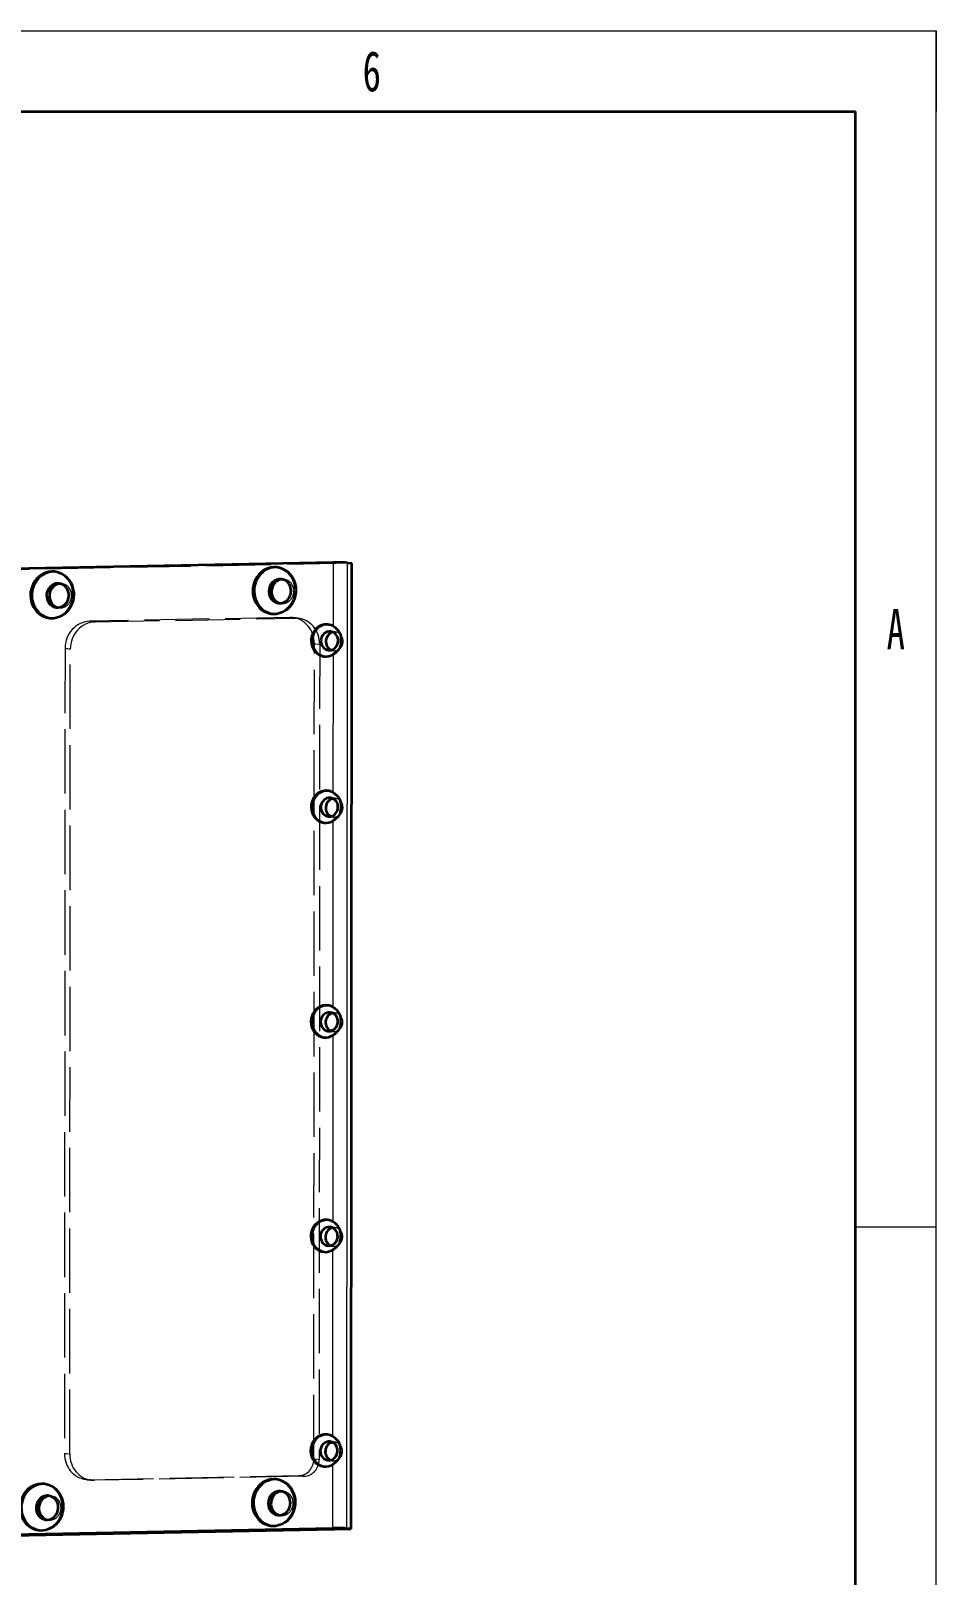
# Model space of a CAD drawing. Header units: millimetres. Extents: x -631 to 3210, y -446 to 2288.
# Drawn here: x 3041.6 to 3210, y 1079 to 1366.5 of the extents above; entities that cross this region are included whole.
import ezdxf
from ezdxf.enums import TextEntityAlignment as Align

# ---------------------------------------------------------------- set-up
doc = ezdxf.new("R2010")
doc.units = ezdxf.units.MM
doc.linetypes.add('DASHED', pattern=[15, 12, -3])
doc.layers.get('0').update_dxf_attribs({"lineweight": 18})
for name, color, linetype, lineweight in [('尺寸线层', 3, 'Continuous', 18), ('粗实线层', 7, 'Continuous', 35), ('细实线层', 7, 'Continuous', 18)]:
    doc.layers.add(name, color=color, linetype=linetype, lineweight=lineweight)
doc.styles.add('标准', font='', dxfattribs={"width": 0.667})
doc.styles.get('标准').set_extended_font_data('宋体')

# ---------------------------------------------------------------- blocks, each defined once
blk = doc.blocks.new('*X2')
at = {"layer": '粗实线层'}
for p in [(-185, 143.5), (205, -143.5)]:
    blk.add_line(p, (205, 143.5), dxfattribs=at)
at = {"layer": '细实线层'}
for p, q in [((-210, 148.5), (210, 148.5)), ((210, -148.5), (210, 148.5)), ((210, 148.5), (210, 143.5)), ((210, 74.25), (205, 74.25))]:
    blk.add_line(p, q, dxfattribs=at)
at = {"layer": '尺寸线层', "style": '标准'}
for tag, height, width, p in [('T1', 2.5, 0.667, (-175, 146)), ('T2', 2.5, 0.667, (-105, 146)), ('T3', 2.5, 0.667, (-35, 146)), ('T4', 2.5, 0.667, (35, 146)), ('T5', 2.5, 0.667, (105, 146)), ('T6', 2.5, 0.667, (175, 146)), ('R1', 2.5, 0.667, (207.5, 111.375)), ('SQE', 3.5, 0.667, (-188.184, 80.987)), ('试制车间', 3.5, 0.28375, (-188.184, 73.987)), ('涂装车间（装配）', 3.5, 0.147264, (-188.184, 66.987)), ('涂装车间（涂装）', 3.5, 0.147264, (-188.184, 59.987)), ('国际内装车间', 3.5, 0.189302, (-188.184, 52.987)), ('地铁复合车间', 3.5, 0.186278, (-188.184, 46.025)), ('屏蔽门车间', 3.5, 0.225254, (-188.184, 39.138)), ('R2', 2.5, 0.667, (207.5, 37.125)), ('电器车间', 3.5, 0.292284, (-188.184, 32.213)), ('玻璃钢车间', 3.5, 0.225603, (-188.184, 25.288)), ('城轨内装车间', 3.5, 0.186278, (-188.184, 18.288)), ('不锈钢箱体车间', 3.5, 0.15932, (-188.184, 11.288)), ('门系统总装车间', 3.5, 0.161527, (-188.184, 4.288)), ('座椅厨房车间', 3.5, 0.186516, (-188.184, -2.712)), ('碳钢车间', 3.5, 0.28375, (-188.184, -9.712)), ('铝不锈钢车间', 3.5, 0.186397, (-188.184, -16.712)), ('风挡车间', 3.5, 0.284026, (-188.184, -23.712)), ('风道车间', 3.5, 0.284026, (-188.184, -30.712)), ('动车内装车间', 3.5, 0.186397, (-188.184, -37.712)), ('R3', 2.5, 0.667, (207.5, -37.125)), ('采购部', 3.5, 0.378308, (-188.184, -44.712)), ('检修服务部', 3.5, 0.223014, (-188.184, -51.712)), ('品管部', 3.5, 0.389426, (-188.184, -58.712)), ('生产保障部', 3.5, 0.223356, (-188.184, -65.712)), ('工业化部', 3.5, 0.281557, (-188.184, -72.712)), ('研发部', 3.5, 0.3788, (-188.184, -79.712)), ('旧底图总号', 3, 0.667, (-197.5, -100.5)), ('R4', 2.5, 0.667, (207.5, -111.375)), ('底图总号', 3, 0.667, (-197.5, -113.5)), ('签字', 3, 0.667, (-197.5, -126.5)), ('日期', 3, 0.667, (-197.5, -139.5)), ('B1', 2.5, 0.667, (-175, -146)), ('B2', 2.5, 0.667, (-105, -146)), ('B3', 2.5, 0.667, (-35, -146)), ('B4', 2.5, 0.667, (35, -146)), ('B5', 2.5, 0.667, (105, -146)), ('B6', 2.5, 0.667, (175, -146))]:
    blk.add_attdef(tag, text='', height=height, dxfattribs=dict(at, width=width)).set_placement(p, align=Align.MIDDLE_CENTER)
at = {"layer": '尺寸线层', "style": '标准', "width": 0.667}
blk.add_attdef('图号', text='', height=5.335, rotation=180, dxfattribs=at).set_placement((-160, 138.5), align=Align.MIDDLE_CENTER)

msp = doc.modelspace()

# ---------------------------------------------------------------- linework, layer by layer
at = {"color": 7, "linetype": 'DASHED', "lineweight": 13}
for p, q in [((3101.288, 1267.379), (2825.629, 1261.99)), ((3101.288, 1267.379), (2825.629, 1261.99)), ((3089.727, 1257.293), (3052.513, 1256.566)), ((3089.727, 1257.293), (3052.513, 1256.566)), ((3053.5, 1256.456), (3090.714, 1257.184)), ((3053.5, 1256.456), (3090.714, 1257.184)), ((3047.915, 1251.481), (3047.808, 1101.649)), ((3047.915, 1251.481), (3047.808, 1101.649)), ((3048.794, 1101.539), (3048.902, 1251.372)), ((3048.794, 1101.539), (3048.902, 1251.372)), ((3094.209, 1100.558), (3094.318, 1252.389)), ((3094.209, 1100.558), (3094.318, 1252.389)), ((3095.304, 1252.279), (3095.195, 1100.449)), ((3095.304, 1252.279), (3095.195, 1100.449)), ((3052.398, 1096.744), (3091.45, 1097.507)), ((3052.398, 1096.744), (3091.45, 1097.507)), ((3092.437, 1097.398), (3053.385, 1096.635)), ((3092.437, 1097.398), (3053.385, 1096.635))]:
    msp.add_line(p, q, dxfattribs=at)
at = {"color": 7, "lineweight": 35}
for p, q in [((3097.872, 1267.518), (2825.888, 1262.201)), ((3097.872, 1267.518), (2825.888, 1262.201)), ((3101.159, 1087.58), (3101.288, 1267.379)), ((3101.159, 1087.58), (3101.288, 1267.379)), ((2825.499, 1082.191), (3101.159, 1087.58)), ((2825.499, 1082.191), (3101.159, 1087.58)), ((2825.759, 1082.402), (3097.743, 1087.719)), ((2825.759, 1082.402), (3097.743, 1087.719))]:
    msp.add_line(p, q, dxfattribs=at)
at = {"color": 7, "linetype": 'DASHED', "lineweight": 13, "ltscale": 0.005954}
for p, q in [((3046.208, 1265.797), (3045.971, 1265.823)), ((3046.208, 1265.797), (3045.971, 1265.823)), ((3044.248, 1095.951), (3044.012, 1095.977)), ((3044.248, 1095.951), (3044.012, 1095.977)), ((3086.478, 1088.148), (3086.241, 1088.174)), ((3086.478, 1088.148), (3086.241, 1088.174))]:
    msp.add_line(p, q, dxfattribs=at)
at = {"color": 7, "linetype": 'DASHED', "lineweight": 13, "ltscale": 0.005953}
msp.add_line((3087.557, 1266.606), (3087.32, 1266.632), dxfattribs=at)
msp.add_line((3087.557, 1266.606), (3087.32, 1266.632), dxfattribs=at)
at = {"color": 7, "lineweight": 13, "ltscale": 0.297216}
for p, q in [((3097.863, 1255.629), (3097.872, 1267.518)), ((3097.863, 1255.629), (3097.872, 1267.518)), ((3097.743, 1087.719), (3097.751, 1099.607)), ((3097.743, 1087.719), (3097.751, 1099.607))]:
    msp.add_line(p, q, dxfattribs=at)
at = {"color": 7, "lineweight": 13}
for p, q in [((3100.369, 1087.667), (3100.499, 1267.467)), ((3100.369, 1087.667), (3100.499, 1267.467)), ((3097.841, 1224.664), (3097.859, 1250.439)), ((3097.841, 1224.664), (3097.859, 1250.439)), ((3097.812, 1184.709), (3097.837, 1219.474)), ((3097.812, 1184.709), (3097.837, 1219.474)), ((3097.784, 1144.753), (3097.809, 1179.518)), ((3097.784, 1144.753), (3097.809, 1179.518)), ((3097.755, 1104.798), (3097.78, 1139.563)), ((3097.755, 1104.798), (3097.78, 1139.563))]:
    msp.add_line(p, q, dxfattribs=at)
at = {"color": 7, "lineweight": 35, "ltscale": 0.01985}
for p, q in [((3100.499, 1267.467), (3101.288, 1267.379)), ((3100.499, 1267.467), (3101.288, 1267.379)), ((3101.159, 1087.58), (3100.369, 1087.667)), ((3101.159, 1087.58), (3100.369, 1087.667))]:
    msp.add_line(p, q, dxfattribs=at)
at = {"color": 7, "linetype": 'DASHED', "lineweight": 13, "ltscale": 0.012902}
for p, q in [((3047.319, 1263.562), (3046.806, 1263.618)), ((3047.319, 1263.562), (3046.806, 1263.618)), ((3088.668, 1264.37), (3088.155, 1264.427)), ((3088.668, 1264.37), (3088.155, 1264.427)), ((3088.173, 1259.897), (3087.66, 1259.954)), ((3088.173, 1259.897), (3087.66, 1259.954)), ((3046.824, 1259.089), (3046.311, 1259.146)), ((3046.824, 1259.089), (3046.311, 1259.146)), ((3045.359, 1093.715), (3044.846, 1093.772)), ((3045.359, 1093.715), (3044.846, 1093.772)), ((3088.546, 1094.559), (3088.033, 1094.616)), ((3088.546, 1094.559), (3088.033, 1094.616)), ((3088.051, 1090.087), (3087.538, 1090.143)), ((3088.051, 1090.087), (3087.538, 1090.143)), ((3044.864, 1089.242), (3044.351, 1089.299)), ((3044.864, 1089.242), (3044.351, 1089.299))]:
    msp.add_line(p, q, dxfattribs=at)
at = {"color": 7, "linetype": 'DASHED', "lineweight": 13, "ltscale": 0.005956}
for p, q in [((3045.251, 1257.15), (3045.015, 1257.176)), ((3045.251, 1257.15), (3045.015, 1257.176)), ((3086.6, 1257.958), (3086.363, 1257.985)), ((3086.6, 1257.958), (3086.363, 1257.985)), ((3087.435, 1096.795), (3087.198, 1096.821)), ((3087.435, 1096.795), (3087.198, 1096.821)), ((3043.292, 1087.304), (3043.055, 1087.33)), ((3043.292, 1087.304), (3043.055, 1087.33))]:
    msp.add_line(p, q, dxfattribs=at)
at = {"color": 7, "linetype": 'DASHED', "lineweight": 13, "ltscale": 0.024812}
for p, q in [((3052.513, 1256.566), (3053.5, 1256.456)), ((3052.513, 1256.566), (3053.5, 1256.456)), ((3090.714, 1257.184), (3089.727, 1257.293)), ((3090.714, 1257.184), (3089.727, 1257.293)), ((3091.26, 1257.159), (3090.273, 1257.268)), ((3091.26, 1257.159), (3090.273, 1257.268)), ((3048.902, 1251.372), (3047.915, 1251.481)), ((3048.902, 1251.372), (3047.915, 1251.481)), ((3094.318, 1252.389), (3095.304, 1252.279)), ((3094.318, 1252.389), (3095.304, 1252.279)), ((3047.808, 1101.649), (3048.794, 1101.539)), ((3047.808, 1101.649), (3048.794, 1101.539)), ((3095.195, 1100.449), (3094.209, 1100.558)), ((3095.195, 1100.449), (3094.209, 1100.558)), ((3051.852, 1096.769), (3052.839, 1096.66)), ((3051.852, 1096.769), (3052.839, 1096.66)), ((3053.385, 1096.635), (3052.398, 1096.744)), ((3053.385, 1096.635), (3052.398, 1096.744)), ((3091.45, 1097.507), (3092.437, 1097.398)), ((3091.45, 1097.507), (3092.437, 1097.398))]:
    msp.add_line(p, q, dxfattribs=at)
at = {"color": 7, "linetype": 'DASHED', "lineweight": 13, "ltscale": 0.003967}
msp.add_line((3096.971, 1255.972), (3096.813, 1255.989), dxfattribs=at)
msp.add_line((3096.971, 1255.972), (3096.813, 1255.989), dxfattribs=at)
at = {"color": 7, "linetype": 'DASHED', "lineweight": 13, "ltscale": 0.023323}
for p, q in [((3098.254, 1254.572), (3097.327, 1254.675)), ((3098.254, 1254.572), (3097.327, 1254.675)), ((3097.869, 1251.093), (3096.942, 1251.196)), ((3097.869, 1251.093), (3096.942, 1251.196)), ((3098.232, 1223.607), (3097.304, 1223.709)), ((3098.232, 1223.607), (3097.304, 1223.709)), ((3097.847, 1220.128), (3096.919, 1220.23)), ((3097.847, 1220.128), (3096.919, 1220.23)), ((3098.203, 1183.651), (3097.276, 1183.754)), ((3098.203, 1183.651), (3097.276, 1183.754)), ((3097.818, 1180.172), (3096.891, 1180.275)), ((3097.818, 1180.172), (3096.891, 1180.275)), ((3098.174, 1143.696), (3097.247, 1143.798)), ((3098.174, 1143.696), (3097.247, 1143.798)), ((3097.789, 1140.217), (3096.862, 1140.32)), ((3097.789, 1140.217), (3096.862, 1140.32)), ((3098.145, 1103.74), (3097.218, 1103.843)), ((3098.145, 1103.74), (3097.218, 1103.843)), ((3097.76, 1100.262), (3096.833, 1100.364)), ((3097.76, 1100.262), (3096.833, 1100.364))]:
    msp.add_line(p, q, dxfattribs=at)
at = {"color": 7, "linetype": 'DASHED', "lineweight": 13, "ltscale": 0.00397}
for p, q in [((3096.311, 1250.008), (3096.153, 1250.026)), ((3096.311, 1250.008), (3096.153, 1250.026)), ((3096.948, 1225.006), (3096.791, 1225.024)), ((3096.948, 1225.006), (3096.791, 1225.024)), ((3096.289, 1219.043), (3096.131, 1219.06)), ((3096.289, 1219.043), (3096.131, 1219.06)), ((3096.92, 1185.051), (3096.762, 1185.068)), ((3096.92, 1185.051), (3096.762, 1185.068)), ((3096.26, 1179.087), (3096.102, 1179.105)), ((3096.26, 1179.087), (3096.102, 1179.105)), ((3096.891, 1145.095), (3096.733, 1145.113)), ((3096.891, 1145.095), (3096.733, 1145.113)), ((3096.231, 1139.132), (3096.073, 1139.149)), ((3096.231, 1139.132), (3096.073, 1139.149)), ((3096.862, 1105.14), (3096.704, 1105.157)), ((3096.862, 1105.14), (3096.704, 1105.157)), ((3096.203, 1099.176), (3096.045, 1099.194)), ((3096.203, 1099.176), (3096.045, 1099.194))]:
    msp.add_line(p, q, dxfattribs=at)
at = {"color": 7, "lineweight": 35}
for points in [[(3099.121, 1251.732), (3098.747, 1251.214), (3098.291, 1250.761), (3097.859, 1250.439)], [(3099.121, 1251.732), (3098.747, 1251.214), (3098.291, 1250.761), (3097.859, 1250.439)], [(3099.099, 1220.767), (3098.725, 1220.249), (3098.269, 1219.796), (3097.837, 1219.474)], [(3099.099, 1220.767), (3098.725, 1220.249), (3098.269, 1219.796), (3097.837, 1219.474)], [(3099.07, 1180.811), (3098.696, 1180.293), (3098.24, 1179.84), (3097.809, 1179.518)], [(3099.07, 1180.811), (3098.696, 1180.293), (3098.24, 1179.84), (3097.809, 1179.518)], [(3099.041, 1140.856), (3098.667, 1140.338), (3098.212, 1139.885), (3097.78, 1139.563)], [(3099.041, 1140.856), (3098.667, 1140.338), (3098.212, 1139.885), (3097.78, 1139.563)], [(3099.012, 1100.9), (3098.638, 1100.382), (3098.183, 1099.929), (3097.751, 1099.607)], [(3099.012, 1100.9), (3098.638, 1100.382), (3098.183, 1099.929), (3097.751, 1099.607)]]:
    msp.add_lwpolyline(points, dxfattribs=at)
at = {"color": 7, "linetype": 'DASHED', "lineweight": 13}
for centre, radius, start, end in [((3047.11, 1261.675), 1.898, 83.68817, 91.50383), ((3047.11, 1261.675), 1.898, 83.68817, 91.50383), ((3089.81, 1253.077), 4.217, 83.69221, 91.12325), ((3089.81, 1253.077), 4.217, 83.69221, 91.12325), ((3090.796, 1252.968), 4.217, 83.69189, 91.1233), ((3090.796, 1252.968), 4.217, 83.69189, 91.1233), ((3098.091, 1253.096), 1.485, 83.71769, 102.0291), ((3098.091, 1253.096), 1.485, 83.71769, 102.0291), ((3053.302, 1100.851), 4.217, 263.69189, 271.1233), ((3053.302, 1100.851), 4.217, 263.69189, 271.1233), ((3045.15, 1091.829), 1.898, 83.68817, 91.50383), ((3045.15, 1091.829), 1.898, 83.68817, 91.50383)]:
    msp.add_arc(centre, radius, start, end, dxfattribs=at)
at = {"color": 7, "lineweight": 35}
for centre, radius, start, end in [((3095.883, 1252.429), 3.765, 30.59975, 58.25509), ((3095.883, 1252.429), 3.765, 30.59975, 58.25509), ((3095.043, 1253.042), 4.283, 359.91678, 17.71223), ((3095.043, 1253.042), 4.283, 359.91678, 17.71223), ((3095.092, 1253.033), 4.234, 342.10503, 0.03135), ((3095.092, 1253.033), 4.234, 342.10503, 0.03135), ((3095.861, 1221.463), 3.765, 30.59975, 58.25509), ((3095.861, 1221.463), 3.765, 30.59975, 58.25509), ((3095.07, 1222.068), 4.234, 342.10503, 0.03135), ((3095.07, 1222.068), 4.234, 342.10503, 0.03135), ((3095.021, 1222.076), 4.283, 359.91678, 17.71223), ((3095.021, 1222.076), 4.283, 359.91678, 17.71223), ((3095.832, 1181.508), 3.765, 30.59975, 58.25509), ((3095.832, 1181.508), 3.765, 30.59975, 58.25509), ((3095.041, 1182.112), 4.234, 342.10503, 0.03135), ((3095.041, 1182.112), 4.234, 342.10503, 0.03135), ((3094.992, 1182.121), 4.283, 359.91678, 17.71223), ((3094.992, 1182.121), 4.283, 359.91678, 17.71223), ((3095.803, 1141.552), 3.765, 30.59975, 58.25509), ((3095.803, 1141.552), 3.765, 30.59975, 58.25509), ((3095.012, 1142.157), 4.234, 342.10503, 0.03135), ((3095.012, 1142.157), 4.234, 342.10503, 0.03135), ((3094.963, 1142.165), 4.283, 359.91678, 17.71223), ((3094.963, 1142.165), 4.283, 359.91678, 17.71223), ((3095.774, 1101.597), 3.765, 30.59975, 58.25509), ((3095.774, 1101.597), 3.765, 30.59975, 58.25509), ((3094.984, 1102.201), 4.234, 342.10503, 0.03135), ((3094.984, 1102.201), 4.234, 342.10503, 0.03135), ((3094.934, 1102.21), 4.283, 359.91678, 17.71223), ((3094.934, 1102.21), 4.283, 359.91678, 17.71223)]:
    msp.add_arc(centre, radius, start, end, dxfattribs=at)
for centre, major_axis, ratio, start_param, end_param in [((3045.493, 1261.5), (-0.478, -4.324), 0.9178269, 3.1415673, 6.28316), ((3045.493, 1261.5), (-0.478, -4.324), 0.9178269, 3.1415673, 6.28316), ((3045.73, 1261.474), (0.478, 4.324), 0.9178269, 0.1191704, 3.1117601), ((3045.73, 1261.474), (0.478, 4.324), 0.9178269, 0.1191704, 3.1117601), ((3045.73, 1261.474), (0.478, 4.324), 0.9178269, 0.0298176, 0.1191704), ((3045.73, 1261.474), (0.478, 4.324), 0.9178269, 0.0298176, 0.1191704), ((3045.493, 1261.5), (-0.478, -4.324), 0.9178269, 1.6899667, 3.1415673), ((3045.493, 1261.5), (-0.478, -4.324), 0.9178269, 1.6899667, 3.1415673), ((3086.842, 1262.308), (-0.478, -4.324), 0.9178269, 3.1415673, 6.28316), ((3086.842, 1262.308), (-0.478, -4.324), 0.9178269, 3.1415673, 6.28316), ((3087.079, 1262.282), (0.478, 4.324), 0.9178269, 0.0298176, 1.6899667), ((3087.079, 1262.282), (0.478, 4.324), 0.9178269, 0.0298176, 1.6899667), ((3086.842, 1262.308), (-0.478, -4.324), 0.9178269, 1.6899667, 3.1415673), ((3086.842, 1262.308), (-0.478, -4.324), 0.9178269, 1.6899667, 3.1415673), ((3098.661, 1267.431), (2, -0.001), 0.0471965, 0.405638, 1.9764343), ((3098.661, 1267.431), (2, -0.001), 0.0471965, 0.405638, 1.9764343), ((3046.558, 1261.382), (0.247, 2.236), 0.9178269, 0.1191704, 3.1415673), ((3046.558, 1261.382), (0.247, 2.236), 0.9178269, 0.1191704, 3.1415673), ((3047.071, 1261.325), (-0.247, -2.236), 0.9178269, 3.2668678, 6.1580251), ((3047.071, 1261.325), (-0.247, -2.236), 0.9178269, 3.2668678, 6.1580251), ((3046.558, 1261.382), (0.247, 2.236), 0.9178269, 3.2607631, 6.28316), ((3046.558, 1261.382), (0.247, 2.236), 0.9178269, 3.2607631, 6.28316), ((3046.558, 1261.382), (0.247, 2.236), 0.9178269, 6.28316, 6.4023557), ((3046.558, 1261.382), (0.247, 2.236), 0.9178269, 6.28316, 6.4023557), ((3087.907, 1262.19), (0.247, 2.236), 0.9178269, 6.28316, 7.973152), ((3087.907, 1262.19), (0.247, 2.236), 0.9178269, 6.28316, 7.973152), ((3088.42, 1262.134), (-0.247, -2.236), 0.9178269, 3.2668678, 6.1580251), ((3088.42, 1262.134), (-0.247, -2.236), 0.9178269, 3.2668678, 6.1580251), ((3086.842, 1262.308), (-0.478, -4.324), 0.9178269, 6.28316, 7.973152), ((3086.842, 1262.308), (-0.478, -4.324), 0.9178269, 6.28316, 7.973152), ((3087.907, 1262.19), (0.247, 2.236), 0.9178269, 3.1415673, 6.28316), ((3087.907, 1262.19), (0.247, 2.236), 0.9178269, 3.1415673, 6.28316), ((3045.493, 1261.5), (-0.478, -4.324), 0.9178269, 6.28316, 7.973152), ((3045.493, 1261.5), (-0.478, -4.324), 0.9178269, 6.28316, 7.973152), ((3087.079, 1262.282), (0.478, 4.324), 0.9178269, 1.6899667, 3.1117601), ((3087.079, 1262.282), (0.478, 4.324), 0.9178269, 1.6899667, 3.1117601), ((3087.907, 1262.19), (0.247, 2.236), 0.9178269, 1.6899667, 3.1415673), ((3087.907, 1262.19), (0.247, 2.236), 0.9178269, 1.6899667, 3.1415673), ((3046.558, 1261.382), (0.247, 2.236), 0.9178269, 3.1415673, 3.2607631), ((3046.558, 1261.382), (0.247, 2.236), 0.9178269, 3.1415673, 3.2607631), ((3096.641, 1252.99), (0.33, 2.982), 0.9178269, 0.0285722, 3.1127627), ((3096.641, 1252.99), (0.33, 2.982), 0.9178269, 0.0285722, 3.1127627), ((3096.483, 1253.007), (-0.33, -2.982), 0.9178269, 3.1416051, 4.8315594), ((3096.483, 1253.007), (-0.33, -2.982), 0.9178269, 3.1416051, 4.8315594), ((3097.134, 1252.935), (0.192, 1.739), 0.9178269, 6.28316, 7.973152), ((3097.134, 1252.935), (0.192, 1.739), 0.9178269, 6.28316, 7.973152), ((3098.061, 1252.833), (-0.192, -1.739), 0.9178269, 3.4361933, 5.9886641), ((3098.061, 1252.833), (-0.192, -1.739), 0.9178269, 3.4361933, 5.9886641), ((3096.483, 1253.007), (-0.33, -2.982), 0.9178269, 2.7371643, 3.1416051), ((3096.483, 1253.007), (-0.33, -2.982), 0.9178269, 2.7371643, 3.1416051), ((3097.134, 1252.935), (0.192, 1.739), 0.9178269, 3.1415673, 6.28316), ((3097.134, 1252.935), (0.192, 1.739), 0.9178269, 3.1415673, 6.28316), ((3096.483, 1253.007), (-0.33, -2.982), 0.9178269, 4.8315594, 6.2831462), ((3096.483, 1253.007), (-0.33, -2.982), 0.9178269, 4.8315594, 6.2831462), ((3097.134, 1252.935), (0.192, 1.739), 0.9178269, 1.6899667, 3.1415673), ((3097.134, 1252.935), (0.192, 1.739), 0.9178269, 1.6899667, 3.1415673), ((3096.483, 1253.007), (-0.33, -2.982), 0.9178269, 6.2831462, 6.9259545), ((3096.483, 1253.007), (-0.33, -2.982), 0.9178269, 6.2831462, 6.9259545), ((3096.619, 1222.024), (0.33, 2.982), 0.9178269, 0.0285722, 3.1127627), ((3096.619, 1222.024), (0.33, 2.982), 0.9178269, 0.0285722, 3.1127627), ((3096.461, 1222.042), (-0.33, -2.982), 0.9178269, 3.1416051, 4.8315594), ((3096.461, 1222.042), (-0.33, -2.982), 0.9178269, 3.1416051, 4.8315594), ((3096.461, 1222.042), (-0.33, -2.982), 0.9178269, 2.7371643, 3.1416051), ((3096.461, 1222.042), (-0.33, -2.982), 0.9178269, 2.7371643, 3.1416051), ((3096.461, 1222.042), (-0.33, -2.982), 0.9178269, 4.8315594, 6.2831462), ((3096.461, 1222.042), (-0.33, -2.982), 0.9178269, 4.8315594, 6.2831462), ((3097.112, 1221.97), (0.192, 1.739), 0.9178269, 6.28316, 7.973152), ((3097.112, 1221.97), (0.192, 1.739), 0.9178269, 6.28316, 7.973152), ((3098.039, 1221.867), (-0.192, -1.739), 0.9178269, 3.4361933, 5.9886641), ((3098.039, 1221.867), (-0.192, -1.739), 0.9178269, 3.4361933, 5.9886641), ((3097.112, 1221.97), (0.192, 1.739), 0.9178269, 3.1415673, 6.28316), ((3097.112, 1221.97), (0.192, 1.739), 0.9178269, 3.1415673, 6.28316), ((3097.112, 1221.97), (0.192, 1.739), 0.9178269, 1.6899667, 3.1415673), ((3097.112, 1221.97), (0.192, 1.739), 0.9178269, 1.6899667, 3.1415673), ((3096.461, 1222.042), (-0.33, -2.982), 0.9178269, 6.2831462, 6.9259545), ((3096.461, 1222.042), (-0.33, -2.982), 0.9178269, 6.2831462, 6.9259545), ((3096.59, 1182.069), (0.33, 2.982), 0.9178269, 0.0285722, 3.1127627), ((3096.59, 1182.069), (0.33, 2.982), 0.9178269, 0.0285722, 3.1127627), ((3096.432, 1182.086), (-0.33, -2.982), 0.9178269, 3.1416051, 4.8315594), ((3096.432, 1182.086), (-0.33, -2.982), 0.9178269, 3.1416051, 4.8315594), ((3096.432, 1182.086), (-0.33, -2.982), 0.9178269, 2.7371643, 3.1416051), ((3096.432, 1182.086), (-0.33, -2.982), 0.9178269, 2.7371643, 3.1416051), ((3096.432, 1182.086), (-0.33, -2.982), 0.9178269, 4.8315594, 6.2831462), ((3096.432, 1182.086), (-0.33, -2.982), 0.9178269, 4.8315594, 6.2831462), ((3097.083, 1182.014), (0.192, 1.739), 0.9178269, 1.6899667, 3.1415673), ((3097.083, 1182.014), (0.192, 1.739), 0.9178269, 1.6899667, 3.1415673), ((3097.083, 1182.014), (0.192, 1.739), 0.9178269, 6.28316, 7.973152), ((3097.083, 1182.014), (0.192, 1.739), 0.9178269, 6.28316, 7.973152), ((3098.01, 1181.912), (-0.192, -1.739), 0.9178269, 3.4361933, 5.9886641), ((3098.01, 1181.912), (-0.192, -1.739), 0.9178269, 3.4361933, 5.9886641), ((3097.083, 1182.014), (0.192, 1.739), 0.9178269, 3.1415673, 6.28316), ((3097.083, 1182.014), (0.192, 1.739), 0.9178269, 3.1415673, 6.28316), ((3096.432, 1182.086), (-0.33, -2.982), 0.9178269, 6.2831462, 6.9259545), ((3096.432, 1182.086), (-0.33, -2.982), 0.9178269, 6.2831462, 6.9259545), ((3096.561, 1142.114), (0.33, 2.982), 0.9178269, 0.0285722, 3.1127627), ((3096.561, 1142.114), (0.33, 2.982), 0.9178269, 0.0285722, 3.1127627), ((3096.403, 1142.131), (-0.33, -2.982), 0.9178269, 3.1416051, 4.8315594), ((3096.403, 1142.131), (-0.33, -2.982), 0.9178269, 3.1416051, 4.8315594), ((3096.403, 1142.131), (-0.33, -2.982), 0.9178269, 2.7371643, 3.1416051), ((3096.403, 1142.131), (-0.33, -2.982), 0.9178269, 2.7371643, 3.1416051), ((3096.403, 1142.131), (-0.33, -2.982), 0.9178269, 4.8315594, 6.2831462), ((3096.403, 1142.131), (-0.33, -2.982), 0.9178269, 4.8315594, 6.2831462), ((3097.054, 1142.059), (0.192, 1.739), 0.9178269, 6.28316, 7.973152), ((3097.054, 1142.059), (0.192, 1.739), 0.9178269, 6.28316, 7.973152), ((3097.054, 1142.059), (0.192, 1.739), 0.9178269, 1.6899667, 3.1415673), ((3097.054, 1142.059), (0.192, 1.739), 0.9178269, 1.6899667, 3.1415673), ((3097.982, 1141.956), (-0.192, -1.739), 0.9178269, 3.4361933, 5.9886641), ((3097.982, 1141.956), (-0.192, -1.739), 0.9178269, 3.4361933, 5.9886641), ((3097.054, 1142.059), (0.192, 1.739), 0.9178269, 3.1415673, 6.28316), ((3097.054, 1142.059), (0.192, 1.739), 0.9178269, 3.1415673, 6.28316), ((3096.403, 1142.131), (-0.33, -2.982), 0.9178269, 6.2831462, 6.9259545), ((3096.403, 1142.131), (-0.33, -2.982), 0.9178269, 6.2831462, 6.9259545), ((3096.532, 1102.158), (0.33, 2.982), 0.9178269, 0.0285722, 3.1127627), ((3096.532, 1102.158), (0.33, 2.982), 0.9178269, 0.0285722, 3.1127627), ((3096.375, 1102.176), (-0.33, -2.982), 0.9178269, 3.1416051, 4.8315594), ((3096.375, 1102.176), (-0.33, -2.982), 0.9178269, 3.1416051, 4.8315594), ((3096.375, 1102.176), (-0.33, -2.982), 0.9178269, 2.7371643, 3.1416051), ((3096.375, 1102.176), (-0.33, -2.982), 0.9178269, 2.7371643, 3.1416051), ((3096.375, 1102.176), (-0.33, -2.982), 0.9178269, 4.8315594, 6.2831462), ((3096.375, 1102.176), (-0.33, -2.982), 0.9178269, 4.8315594, 6.2831462), ((3097.026, 1102.104), (0.192, 1.739), 0.9178269, 1.6899667, 3.1415673), ((3097.026, 1102.104), (0.192, 1.739), 0.9178269, 1.6899667, 3.1415673), ((3097.026, 1102.104), (0.192, 1.739), 0.9178269, 6.28316, 7.973152), ((3097.026, 1102.104), (0.192, 1.739), 0.9178269, 6.28316, 7.973152), ((3097.953, 1102.001), (-0.192, -1.739), 0.9178269, 3.4361933, 5.9886641), ((3097.953, 1102.001), (-0.192, -1.739), 0.9178269, 3.4361933, 5.9886641), ((3097.026, 1102.104), (0.192, 1.739), 0.9178269, 3.1415673, 6.28316), ((3097.026, 1102.104), (0.192, 1.739), 0.9178269, 3.1415673, 6.28316), ((3096.375, 1102.176), (-0.33, -2.982), 0.9178269, 6.2831462, 6.9259545), ((3096.375, 1102.176), (-0.33, -2.982), 0.9178269, 6.2831462, 6.9259545), ((3043.533, 1091.653), (-0.478, -4.324), 0.9178269, 3.1415673, 6.28316), ((3043.533, 1091.653), (-0.478, -4.324), 0.9178269, 3.1415673, 6.28316), ((3043.77, 1091.627), (0.478, 4.324), 0.9178269, 0.1191704, 3.1117601), ((3043.77, 1091.627), (0.478, 4.324), 0.9178269, 0.1191704, 3.1117601), ((3043.77, 1091.627), (0.478, 4.324), 0.9178269, 0.0298176, 0.1191704), ((3043.77, 1091.627), (0.478, 4.324), 0.9178269, 0.0298176, 0.1191704), ((3043.533, 1091.653), (-0.478, -4.324), 0.9178269, 1.6899667, 3.1415673), ((3043.533, 1091.653), (-0.478, -4.324), 0.9178269, 1.6899667, 3.1415673), ((3086.72, 1092.498), (-0.478, -4.324), 0.9178269, 3.1415673, 6.28316), ((3086.72, 1092.498), (-0.478, -4.324), 0.9178269, 3.1415673, 6.28316), ((3086.957, 1092.471), (0.478, 4.324), 0.9178269, 0.0298176, 1.6899667), ((3086.957, 1092.471), (0.478, 4.324), 0.9178269, 0.0298176, 1.6899667), ((3086.72, 1092.498), (-0.478, -4.324), 0.9178269, 1.6899667, 3.1415673), ((3086.72, 1092.498), (-0.478, -4.324), 0.9178269, 1.6899667, 3.1415673), ((3044.599, 1091.535), (0.247, 2.236), 0.9178269, 0.1191704, 3.1415673), ((3044.599, 1091.535), (0.247, 2.236), 0.9178269, 0.1191704, 3.1415673), ((3045.111, 1091.479), (-0.247, -2.236), 0.9178269, 3.2668678, 6.1580251), ((3045.111, 1091.479), (-0.247, -2.236), 0.9178269, 3.2668678, 6.1580251), ((3044.599, 1091.535), (0.247, 2.236), 0.9178269, 3.2607631, 6.28316), ((3044.599, 1091.535), (0.247, 2.236), 0.9178269, 3.2607631, 6.28316), ((3044.599, 1091.535), (0.247, 2.236), 0.9178269, 6.28316, 6.4023557), ((3044.599, 1091.535), (0.247, 2.236), 0.9178269, 6.28316, 6.4023557), ((3087.785, 1092.38), (0.247, 2.236), 0.9178269, 6.28316, 7.973152), ((3087.785, 1092.38), (0.247, 2.236), 0.9178269, 6.28316, 7.973152), ((3088.298, 1092.323), (-0.247, -2.236), 0.9178269, 3.2668678, 6.1580251), ((3088.298, 1092.323), (-0.247, -2.236), 0.9178269, 3.2668678, 6.1580251), ((3086.72, 1092.498), (-0.478, -4.324), 0.9178269, 6.28316, 7.973152), ((3086.72, 1092.498), (-0.478, -4.324), 0.9178269, 6.28316, 7.973152), ((3087.785, 1092.38), (0.247, 2.236), 0.9178269, 3.1415673, 6.28316), ((3087.785, 1092.38), (0.247, 2.236), 0.9178269, 3.1415673, 6.28316), ((3043.533, 1091.653), (-0.478, -4.324), 0.9178269, 6.28316, 7.973152), ((3043.533, 1091.653), (-0.478, -4.324), 0.9178269, 6.28316, 7.973152), ((3086.957, 1092.471), (0.478, 4.324), 0.9178269, 1.6899667, 3.1117601), ((3086.957, 1092.471), (0.478, 4.324), 0.9178269, 1.6899667, 3.1117601), ((3087.785, 1092.38), (0.247, 2.236), 0.9178269, 1.6899667, 3.1415673), ((3087.785, 1092.38), (0.247, 2.236), 0.9178269, 1.6899667, 3.1415673), ((3044.599, 1091.535), (0.247, 2.236), 0.9178269, 3.1415673, 3.2607631), ((3044.599, 1091.535), (0.247, 2.236), 0.9178269, 3.1415673, 3.2607631), ((3098.532, 1087.631), (2, -0.001), 0.0471965, 0.405638, 1.9764343), ((3098.532, 1087.631), (2, -0.001), 0.0471965, 0.405638, 1.9764343)]:
    msp.add_ellipse(centre, major_axis=major_axis, ratio=ratio, start_param=start_param, end_param=end_param, dxfattribs=at)
at = {"color": 7, "linetype": 'DASHED', "lineweight": 13}
for centre, major_axis, start_param, end_param in [((3045.73, 1261.474), (0.478, 4.324), 3.1415673, 6.28316), ((3045.73, 1261.474), (0.478, 4.324), 3.1415673, 6.28316), ((3045.73, 1261.474), (0.478, 4.324), 6.28316, 6.3130029), ((3045.73, 1261.474), (0.478, 4.324), 6.28316, 6.3130029), ((3087.079, 1262.282), (0.478, 4.324), 3.1415673, 6.28316), ((3087.079, 1262.282), (0.478, 4.324), 3.1415673, 6.28316), ((3087.079, 1262.282), (0.478, 4.324), 6.28316, 6.3130029), ((3087.079, 1262.282), (0.478, 4.324), 6.28316, 6.3130029), ((3047.071, 1261.325), (-0.247, -2.236), 1.6899667, 3.1415673), ((3047.071, 1261.325), (-0.247, -2.236), 1.6899667, 3.1415673), ((3088.42, 1262.134), (-0.247, -2.236), 3.1415673, 3.2668678), ((3088.42, 1262.134), (-0.247, -2.236), 3.1415673, 3.2668678), ((3088.42, 1262.134), (-0.247, -2.236), 1.6899667, 3.1415673), ((3088.42, 1262.134), (-0.247, -2.236), 1.6899667, 3.1415673), ((3047.071, 1261.325), (-0.247, -2.236), 6.28316, 7.973152), ((3047.071, 1261.325), (-0.247, -2.236), 6.28316, 7.973152), ((3088.42, 1262.134), (-0.247, -2.236), 6.1580251, 6.28316), ((3088.42, 1262.134), (-0.247, -2.236), 6.1580251, 6.28316), ((3088.42, 1262.134), (-0.247, -2.236), 6.28316, 7.973152), ((3088.42, 1262.134), (-0.247, -2.236), 6.28316, 7.973152), ((3045.73, 1261.474), (0.478, 4.324), 3.1117601, 3.1415673), ((3045.73, 1261.474), (0.478, 4.324), 3.1117601, 3.1415673), ((3047.071, 1261.325), (-0.247, -2.236), 6.1580251, 6.28316), ((3047.071, 1261.325), (-0.247, -2.236), 6.1580251, 6.28316), ((3052.51, 1251.571), (-0.55, -4.97), 3.2607631, 4.8315594), ((3052.51, 1251.571), (-0.55, -4.97), 3.2607631, 4.8315594), ((3087.079, 1262.282), (0.478, 4.324), 3.1117601, 3.1415673), ((3087.079, 1262.282), (0.478, 4.324), 3.1117601, 3.1415673), ((3089.724, 1252.299), (-0.55, -4.97), 1.6899667, 3.1416375), ((3089.724, 1252.299), (-0.55, -4.97), 1.6899667, 3.1416375), ((3090.71, 1252.19), (-0.55, -4.97), 1.6899667, 3.1416387), ((3090.71, 1252.19), (-0.55, -4.97), 1.6899667, 3.1416387), ((3053.496, 1251.462), (-0.55, -4.97), 3.2607631, 4.8315594), ((3053.496, 1251.462), (-0.55, -4.97), 3.2607631, 4.8315594), ((3096.641, 1252.99), (0.33, 2.982), 0.0000124, 0.0285722), ((3096.641, 1252.99), (0.33, 2.982), 0.0000124, 0.0285722), ((3096.641, 1252.99), (0.33, 2.982), 5.2825862, 6.2831977), ((3096.641, 1252.99), (0.33, 2.982), 5.2825862, 6.2831977), ((3098.061, 1252.833), (-0.192, -1.739), 1.6899667, 3.1415673), ((3098.061, 1252.833), (-0.192, -1.739), 1.6899667, 3.1415673), ((3096.641, 1252.99), (0.33, 2.982), 3.1415536, 4.3805326), ((3096.641, 1252.99), (0.33, 2.982), 3.1415536, 4.3805326), ((3098.061, 1252.833), (-0.192, -1.739), 5.9886641, 6.28316), ((3098.061, 1252.833), (-0.192, -1.739), 5.9886641, 6.28316), ((3098.061, 1252.833), (-0.192, -1.739), 6.28316, 7.973152), ((3098.061, 1252.833), (-0.192, -1.739), 6.28316, 7.973152), ((3096.641, 1252.99), (0.33, 2.982), 3.1127627, 3.1415536), ((3096.641, 1252.99), (0.33, 2.982), 3.1127627, 3.1415536), ((3096.619, 1222.024), (0.33, 2.982), 0.0000124, 0.0285722), ((3096.619, 1222.024), (0.33, 2.982), 0.0000124, 0.0285722), ((3096.619, 1222.024), (0.33, 2.982), 5.2825862, 6.2831977), ((3096.619, 1222.024), (0.33, 2.982), 5.2825862, 6.2831977), ((3098.039, 1221.867), (-0.192, -1.739), 3.1415673, 3.4361933), ((3098.039, 1221.867), (-0.192, -1.739), 3.1415673, 3.4361933), ((3098.039, 1221.867), (-0.192, -1.739), 1.6899667, 3.1415673), ((3098.039, 1221.867), (-0.192, -1.739), 1.6899667, 3.1415673), ((3096.619, 1222.024), (0.33, 2.982), 3.1415536, 4.3805326), ((3096.619, 1222.024), (0.33, 2.982), 3.1415536, 4.3805326), ((3098.039, 1221.867), (-0.192, -1.739), 5.9886641, 6.28316), ((3098.039, 1221.867), (-0.192, -1.739), 5.9886641, 6.28316), ((3098.039, 1221.867), (-0.192, -1.739), 6.28316, 7.973152), ((3098.039, 1221.867), (-0.192, -1.739), 6.28316, 7.973152), ((3096.619, 1222.024), (0.33, 2.982), 3.1127627, 3.1415536), ((3096.619, 1222.024), (0.33, 2.982), 3.1127627, 3.1415536), ((3096.59, 1182.069), (0.33, 2.982), 0.0000124, 0.0285722), ((3096.59, 1182.069), (0.33, 2.982), 0.0000124, 0.0285722), ((3096.59, 1182.069), (0.33, 2.982), 5.2825862, 6.2831977), ((3096.59, 1182.069), (0.33, 2.982), 5.2825862, 6.2831977), ((3098.01, 1181.912), (-0.192, -1.739), 3.1415673, 3.4361933), ((3098.01, 1181.912), (-0.192, -1.739), 3.1415673, 3.4361933), ((3098.01, 1181.912), (-0.192, -1.739), 6.28316, 7.973152), ((3098.01, 1181.912), (-0.192, -1.739), 6.28316, 7.973152), ((3098.01, 1181.912), (-0.192, -1.739), 1.6899667, 3.1415673), ((3098.01, 1181.912), (-0.192, -1.739), 1.6899667, 3.1415673), ((3096.59, 1182.069), (0.33, 2.982), 3.1127627, 3.1415536), ((3096.59, 1182.069), (0.33, 2.982), 3.1127627, 3.1415536), ((3096.59, 1182.069), (0.33, 2.982), 3.1415536, 4.3805326), ((3096.59, 1182.069), (0.33, 2.982), 3.1415536, 4.3805326), ((3098.01, 1181.912), (-0.192, -1.739), 5.9886641, 6.28316), ((3098.01, 1181.912), (-0.192, -1.739), 5.9886641, 6.28316), ((3096.561, 1142.114), (0.33, 2.982), 0.0000124, 0.0285722), ((3096.561, 1142.114), (0.33, 2.982), 0.0000124, 0.0285722), ((3096.561, 1142.114), (0.33, 2.982), 5.2825862, 6.2831977), ((3096.561, 1142.114), (0.33, 2.982), 5.2825862, 6.2831977), ((3097.982, 1141.956), (-0.192, -1.739), 3.1415673, 3.4361933), ((3097.982, 1141.956), (-0.192, -1.739), 3.1415673, 3.4361933), ((3097.982, 1141.956), (-0.192, -1.739), 6.28316, 7.973152), ((3097.982, 1141.956), (-0.192, -1.739), 6.28316, 7.973152), ((3097.982, 1141.956), (-0.192, -1.739), 1.6899667, 3.1415673), ((3097.982, 1141.956), (-0.192, -1.739), 1.6899667, 3.1415673), ((3096.561, 1142.114), (0.33, 2.982), 3.1127627, 3.1415536), ((3096.561, 1142.114), (0.33, 2.982), 3.1127627, 3.1415536), ((3096.561, 1142.114), (0.33, 2.982), 3.1415536, 4.3805326), ((3096.561, 1142.114), (0.33, 2.982), 3.1415536, 4.3805326), ((3097.982, 1141.956), (-0.192, -1.739), 5.9886641, 6.28316), ((3097.982, 1141.956), (-0.192, -1.739), 5.9886641, 6.28316), ((3096.532, 1102.158), (0.33, 2.982), 0.0000124, 0.0285722), ((3096.532, 1102.158), (0.33, 2.982), 0.0000124, 0.0285722), ((3096.532, 1102.158), (0.33, 2.982), 5.2825862, 6.2831977), ((3096.532, 1102.158), (0.33, 2.982), 5.2825862, 6.2831977), ((3052.402, 1101.738), (-0.55, -4.97), 4.8315594, 6.2832302), ((3052.402, 1101.738), (-0.55, -4.97), 4.8315594, 6.2832302), ((3053.388, 1101.629), (-0.55, -4.97), 4.8315594, 6.2832313), ((3053.388, 1101.629), (-0.55, -4.97), 4.8315594, 6.2832313), ((3097.953, 1102.001), (-0.192, -1.739), 3.1415673, 3.4361933), ((3097.953, 1102.001), (-0.192, -1.739), 3.1415673, 3.4361933), ((3097.953, 1102.001), (-0.192, -1.739), 6.28316, 7.973152), ((3097.953, 1102.001), (-0.192, -1.739), 6.28316, 7.973152), ((3097.953, 1102.001), (-0.192, -1.739), 1.6899667, 3.1415673), ((3097.953, 1102.001), (-0.192, -1.739), 1.6899667, 3.1415673), ((3091.452, 1100.504), (-0.33, -2.982), 0.1191704, 1.6899667), ((3091.452, 1100.504), (-0.33, -2.982), 0.1191704, 1.6899667), ((3092.439, 1100.395), (-0.33, -2.982), 0.1191704, 1.6899667), ((3092.439, 1100.395), (-0.33, -2.982), 0.1191704, 1.6899667), ((3096.532, 1102.158), (0.33, 2.982), 3.1127627, 3.1415536), ((3096.532, 1102.158), (0.33, 2.982), 3.1127627, 3.1415536), ((3096.532, 1102.158), (0.33, 2.982), 3.1415536, 4.3805326), ((3096.532, 1102.158), (0.33, 2.982), 3.1415536, 4.3805326), ((3097.953, 1102.001), (-0.192, -1.739), 5.9886641, 6.28316), ((3097.953, 1102.001), (-0.192, -1.739), 5.9886641, 6.28316), ((3043.77, 1091.627), (0.478, 4.324), 3.1415673, 6.28316), ((3043.77, 1091.627), (0.478, 4.324), 3.1415673, 6.28316), ((3043.77, 1091.627), (0.478, 4.324), 6.28316, 6.3130029), ((3043.77, 1091.627), (0.478, 4.324), 6.28316, 6.3130029), ((3052.402, 1101.738), (-0.55, -4.97), 0.0000449, 0.1191704), ((3052.402, 1101.738), (-0.55, -4.97), 0.0000449, 0.1191704), ((3086.957, 1092.471), (0.478, 4.324), 3.1415673, 6.28316), ((3086.957, 1092.471), (0.478, 4.324), 3.1415673, 6.28316), ((3086.957, 1092.471), (0.478, 4.324), 6.28316, 6.3130029), ((3086.957, 1092.471), (0.478, 4.324), 6.28316, 6.3130029), ((3045.111, 1091.479), (-0.247, -2.236), 1.6899667, 3.1415673), ((3045.111, 1091.479), (-0.247, -2.236), 1.6899667, 3.1415673), ((3088.298, 1092.323), (-0.247, -2.236), 3.1415673, 3.2668678), ((3088.298, 1092.323), (-0.247, -2.236), 3.1415673, 3.2668678), ((3088.298, 1092.323), (-0.247, -2.236), 1.6899667, 3.1415673), ((3088.298, 1092.323), (-0.247, -2.236), 1.6899667, 3.1415673), ((3045.111, 1091.479), (-0.247, -2.236), 6.28316, 7.973152), ((3045.111, 1091.479), (-0.247, -2.236), 6.28316, 7.973152), ((3088.298, 1092.323), (-0.247, -2.236), 6.1580251, 6.28316), ((3088.298, 1092.323), (-0.247, -2.236), 6.1580251, 6.28316), ((3088.298, 1092.323), (-0.247, -2.236), 6.28316, 7.973152), ((3088.298, 1092.323), (-0.247, -2.236), 6.28316, 7.973152), ((3043.77, 1091.627), (0.478, 4.324), 3.1117601, 3.1415673), ((3043.77, 1091.627), (0.478, 4.324), 3.1117601, 3.1415673), ((3045.111, 1091.479), (-0.247, -2.236), 6.1580251, 6.28316), ((3045.111, 1091.479), (-0.247, -2.236), 6.1580251, 6.28316), ((3086.957, 1092.471), (0.478, 4.324), 3.1117601, 3.1415673), ((3086.957, 1092.471), (0.478, 4.324), 3.1117601, 3.1415673)]:
    msp.add_ellipse(centre, major_axis=major_axis, ratio=0.9178269, start_param=start_param, end_param=end_param, dxfattribs=at)

# ---------------------------------------------------------------- block references
ref = msp.add_blockref('*X2', (2580, 921), dxfattribs=dict(xscale=3, yscale=3, zscale=3))
ref.add_attrib('T6', '6', dxfattribs={"layer": '尺寸线层', "height": 7.5, "style": '标准', "width": 0.667}).set_placement((3105, 1359), align=Align.MIDDLE_CENTER)
ref.add_attrib('R1', 'A', dxfattribs={"layer": '尺寸线层', "height": 7.5, "style": '标准', "width": 0.667}).set_placement((3202.5, 1255.125), align=Align.MIDDLE_CENTER)

doc.saveas('drawing.dxf')
